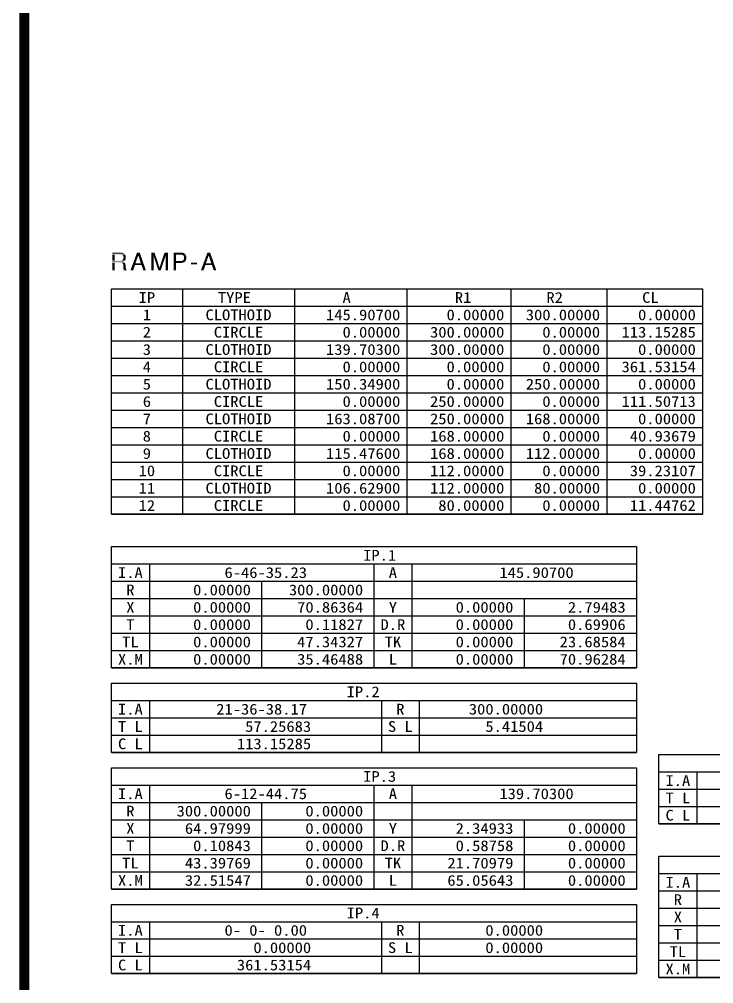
# Model space of a CAD drawing. Header units: feet. Extents: x 229381 to 233586, y 197484 to 200454.
# Drawn here: x 229501 to 230182, y 198561 to 199507 of the extents above; entities that cross this region are included whole.
import ezdxf
from ezdxf.enums import TextEntityAlignment as Align

# ---------------------------------------------------------------- set-up
doc = ezdxf.new("R2010")
doc.units = ezdxf.units.FT
doc.header["$LTSCALE"] = 10
doc.header["$MEASUREMENT"] = 0
for name, color, linetype in [('CA-TABL-LIN1', 4, 'CONTINUOUS'), ('CA-TABL-LIN2', 1, 'CONTINUOUS'), ('CA-TABL-TEX2', 3, 'CONTINUOUS'), ('CX-BORD', 3, 'CONTINUOUS'), ('CX-BORD-LIN1', 4, 'CONTINUOUS'), ('CX-BORD-LIN2', 3, 'CONTINUOUS'), ('CX-BORD-TEX2', 7, 'CONTINUOUS'), ('CX-BORD-TEX3', 6, 'CONTINUOUS'), ('CZ-TEX1', 6, 'CONTINUOUS')]:
    doc.layers.add(name, color=color, linetype=linetype)
doc.styles.add('RP2', font='DotumChe.ttf')
doc.styles.add('TB_TEXT', font='DotumChe.ttf')
doc.styles.add('TB_WBTXT', font='H2GTRE.TTF')
doc.styles.add('TB_WMTXT', font='DotumChe.ttf')

# ---------------------------------------------------------------- blocks, each defined once
blk = doc.blocks.new('CXBLKA1-KHCA')
at = {"layer": 'CX-BORD-LIN1', "const_width": 2}
blk.add_lwpolyline([(796, -2.273736754432321e-12), (0, 0), (0, 553.9999999999997), (795.9999999999998, 553.9999999999997)], close=True, dxfattribs=at)
at = {"layer": 'CX-BORD-LIN1', "style": 'TB_TEXT'}
for tag, height, p in [('TR_RDAT4', 3.5, (317.5, 26.99999999999994)), ('TR_DGN4', 3.5, (459.1184542177598, 26.99999999999993)), ('TR_CHK4', 3.5, (499.1184542177598, 26.99999999999993)), ('TR_APP4', 3.5, (539.1184542177598, 27.00000000000015)), ('TR_RNUM4', 3, (285.1051166181959, 26.63656332936284)), ('TR_RDAT3', 3.5, (317.5, 21.00000000000105)), ('TR_DGN3', 3.5, (459.1184542177598, 21.00000000000103)), ('TR_CHK3', 3.5, (499.1184542177598, 21.00000000000103)), ('TR_APP3', 3.5, (539.1184542177598, 21.00000000000126)), ('TR_RNUM3', 3, (285.1051166181959, 20.63656332936395)), ('TR_RNUM2', 3, (285.1051166181959, 14.63656332936395)), ('TR_RDAT2', 3.5, (317.5, 15.00000000000105)), ('TR_DGN2', 3.5, (459.1184542177598, 15.00000000000103)), ('TR_CHK2', 3.5, (499.1184542177598, 15.00000000000103)), ('TR_APP2', 3.5, (539.1184542177598, 15.00000000000126)), ('TR_RNUM1', 3, (285.1051166181959, 8.636563329362843)), ('TR_RDAT1', 3.5, (317.5, 8.999999999999943)), ('TR_DGN1', 3.5, (459.1184542177598, 8.999999999999929)), ('TR_CHK1', 3.5, (499.1184542177598, 8.999999999999929)), ('TR_APP1', 3.5, (539.1184542177598, 9.000000000000156))]:
    blk.add_attdef(tag, text='', height=height, dxfattribs=at).set_placement(p, align=Align.MIDDLE_CENTER)
for tag, p in [('TR_RCON4', (342.3033138082337, 26.99999999999994)), ('TR_RCON3', (342.3033138082337, 21.00000000000105)), ('TR_RCON2', (342.3033138082337, 15.00000000000105)), ('TR_RCON1', (342.3033138082337, 8.999999999999943))]:
    blk.add_attdef(tag, text='', height=3.5, dxfattribs=at).set_placement(p, align=Align.MIDDLE_LEFT)
at = {"layer": 'CX-BORD-LIN2', "style": 'TB_TEXT'}
blk.add_attdef('TD_VERSION', text='', height=3, rotation=90, dxfattribs=at).set_placement((800.499999405456, 48.01489921212271), align=Align.MIDDLE_CENTER)
at = {"layer": 'CX-BORD-TEX2', "style": 'TB_WMTXT'}
for tag, height, p in [('TB_CNAME', 5, (15.34476638720093, 531.8324131479245)), ('TB_CSCOP', 4, (16.63456755316179, 523.8324131479245))]:
    blk.add_attdef(tag, text='', height=height, dxfattribs=at).set_placement(p, align=Align.BOTTOM_LEFT)
at = {"layer": 'CX-BORD-TEX2', "style": 'TB_WBTXT'}
for tag, height, p in [('TB_MTITIL', 10, (397.9999999999999, 533.3264135606181)), ('TB_STITL', 7, (397.9999999999999, 518.3264135606181))]:
    blk.add_attdef(tag, text='', height=height, dxfattribs=at).set_placement(p, align=Align.MIDDLE_CENTER)
at = {"layer": 'CX-BORD-TEX3', "style": 'TB_TEXT'}
for tag, height, p in [('TD_DCOMP', 4.5, (217.5000000000001, 24.99999999999931)), ('TD_CSECT', 4.5, (611, 24.99999999999896)), ('TD_CDIST', 4.5, (656, 24.99999999999902)), ('TD_DNAME_TOP', 4.5, (755, 24.99999999999912)), ('TD_DNAME_MAIN', 4.5, (755, 19.00715491911868)), ('TD_CCOMP', 4.5, (217.5000000000001, 14.99999999999931)), ('TD_HSCAL', 4.5, (626.6991483434027, 15.23515171695612)), ('TD_VSCAL', 4.5, (655.7793615572629, 15.23515171695612)), ('TD_DNAME_BOT', 3, (755, 13.65422715006187)), ('TD_CNAME', 5, (65, 5.752181573154171)), ('TD_FIELD', 4.5, (182.5, 5.52709622435755)), ('TD_CSTEP', 4.5, (253.2440000000001, 5.527096224357066)), ('TD_DWGCODE', 4.5, (641, 5.385823260720159)), ('TD_DWGNO', 4.5, (755, 5.385823260720144))]:
    blk.add_attdef(tag, text='', height=height, dxfattribs=at).set_placement(p, align=Align.MIDDLE_CENTER)

msp = doc.modelspace()

# ---------------------------------------------------------------- linework, layer by layer
at = {"layer": 'CA-TABL-LIN1', "linetype": 'Continuous'}
for p, q in [((229591.3850885149, 199242.8393992884), (230171.345088515, 199242.839399289)), ((229591.3850885153, 199021.7093992883), (229591.3850885149, 199242.8393992884)), ((230171.345088515, 199242.839399289), (230171.3450885153, 199021.709399289)), ((230171.3450885153, 199021.709399289), (229591.3850885153, 199021.7093992883)), ((229591.3850885153, 199021.7093992883), (230171.3450885153, 199021.709399289)), ((229591.3850885152, 198989.8632152651), (230106.5450885151, 198989.8632152656)), ((229591.3850885152, 198870.7932152651), (229591.3850885152, 198989.8632152651)), ((230106.5450885151, 198989.8632152656), (230106.5450885153, 198870.7932152656)), ((230106.5450885153, 198870.7932152656), (229591.3850885152, 198870.7932152651)), ((229591.3850885152, 198870.7932152651), (230106.5450885153, 198870.7932152656)), ((229591.3850885154, 198855.8109935429), (230106.5450885153, 198855.8109935435)), ((229591.3850885154, 198787.7709935429), (229591.3850885154, 198855.8109935429)), ((230106.5450885153, 198855.8109935435), (230106.5450885154, 198787.7709935434)), ((230106.5450885154, 198787.7709935434), (229591.3850885154, 198787.7709935429)), ((229591.3850885154, 198787.7709935429), (230106.5450885154, 198787.7709935434)), ((230128.6151509679, 198785.7432152656), (230643.7751509679, 198785.7432152661)), ((230128.6151509681, 198717.7032152656), (230128.6151509679, 198785.7432152656)), ((229591.3850885155, 198772.7887718207), (230106.5450885155, 198772.7887718212)), ((229591.3850885157, 198653.7187718207), (229591.3850885155, 198772.7887718207)), ((230106.5450885155, 198772.7887718212), (230106.5450885156, 198653.7187718212)), ((230643.775150968, 198717.7032152662), (230128.6151509681, 198717.7032152656)), ((230128.6151509681, 198717.7032152656), (230643.775150968, 198717.7032152662)), ((230128.615150968, 198685.8570312423), (230643.7751509681, 198685.8570312429)), ((230128.6151509682, 198566.7870312423), (230128.615150968, 198685.8570312423)), ((230106.5450885156, 198653.7187718212), (229591.3850885157, 198653.7187718207)), ((229591.3850885157, 198653.7187718207), (230106.5450885156, 198653.7187718212)), ((229591.3850885158, 198638.7365500985), (230106.5450885158, 198638.736550099)), ((229591.3850885159, 198570.6965500985), (229591.3850885158, 198638.7365500985)), ((230106.5450885158, 198638.736550099), (230106.5450885158, 198570.696550099)), ((230106.5450885158, 198570.696550099), (229591.3850885159, 198570.6965500985)), ((229591.3850885159, 198570.6965500985), (230106.5450885158, 198570.696550099)), ((230643.7751509682, 198566.7870312429), (230128.6151509682, 198566.7870312423)), ((230128.6151509682, 198566.7870312423), (230643.7751509682, 198566.7870312429))]:
    msp.add_line(p, q, dxfattribs=at)
at = {"layer": 'CA-TABL-LIN2', "linetype": 'Continuous'}
for p, q in [((229661.045088515, 199242.8393992884), (229661.0450885152, 199021.7093992885)), ((229771.205088515, 199242.8393992886), (229771.2050885152, 199021.7093992886)), ((229881.365088515, 199242.8393992887), (229881.3650885153, 199021.7093992887)), ((229983.425088515, 199242.8393992888), (229983.4250885152, 199021.7093992888)), ((230077.385088515, 199242.8393992889), (230077.3850885152, 199021.7093992889)), ((229591.385088515, 199225.8293992884), (230171.345088515, 199225.829399289)), ((229591.3850885151, 199208.8193992883), (230171.345088515, 199208.819399289)), ((229591.3850885151, 199191.8093992884), (230171.345088515, 199191.809399289)), ((229591.3850885152, 199174.7993992884), (230171.3450885151, 199174.799399289)), ((229591.3850885151, 199157.7893992884), (230171.3450885151, 199157.789399289)), ((229591.3850885152, 199140.7793992884), (230171.3450885151, 199140.779399289)), ((229591.3850885151, 199123.7693992884), (230171.3450885151, 199123.769399289)), ((229591.3850885151, 199106.7593992884), (230171.3450885151, 199106.759399289)), ((229591.3850885152, 199089.7493992884), (230171.3450885151, 199089.749399289)), ((229591.3850885152, 199072.7393992884), (230171.3450885152, 199072.739399289)), ((229591.3850885152, 199055.7293992884), (230171.3450885153, 199055.729399289)), ((229591.3850885153, 199038.7193992884), (230171.3450885153, 199038.719399289)), ((229591.3850885151, 198972.8532152651), (230106.5450885151, 198972.8532152656)), ((229628.6450885151, 198972.8532152651), (229628.6450885152, 198870.7932152651)), ((229848.9650885151, 198972.8532152654), (229848.9650885153, 198870.7932152653)), ((229886.2250885151, 198972.8532152654), (229886.2250885153, 198870.7932152654)), ((229591.3850885152, 198955.8432152651), (230106.5450885152, 198955.8432152656)), ((229738.8050885152, 198955.8432152653), (229738.8050885153, 198870.7932152652)), ((229591.3850885152, 198938.8332152651), (230106.5450885152, 198938.8332152656)), ((229996.3850885152, 198938.8332152655), (229996.3850885152, 198870.7932152655)), ((229591.3850885152, 198921.8232152651), (230106.5450885152, 198921.8232152656)), ((229591.3850885152, 198904.8132152651), (230106.5450885152, 198904.8132152656)), ((229591.3850885152, 198887.8032152651), (230106.5450885152, 198887.8032152656)), ((229591.3850885154, 198838.8009935429), (230106.5450885153, 198838.8009935434)), ((229628.6450885154, 198838.8009935429), (229628.6450885154, 198787.770993543)), ((229856.2550885153, 198838.8009935432), (229856.2550885154, 198787.7709935432)), ((229893.5150885154, 198838.8009935432), (229893.5150885154, 198787.7709935432)), ((229591.3850885154, 198821.7909935429), (230106.5450885153, 198821.7909935434)), ((229591.3850885154, 198804.7809935429), (230106.5450885153, 198804.7809935434)), ((230128.6151509679, 198768.7332152656), (230643.7751509679, 198768.7332152662)), ((230165.8751509679, 198768.7332152657), (230165.875150968, 198717.7032152656)), ((229591.3850885155, 198755.7787718207), (230106.5450885156, 198755.7787718212)), ((229628.6450885155, 198755.7787718207), (229628.6450885157, 198653.7187718207)), ((229848.9650885155, 198755.7787718209), (229848.9650885156, 198653.7187718209)), ((229886.2250885155, 198755.778771821), (229886.2250885156, 198653.718771821)), ((230128.615150968, 198751.7232152656), (230643.775150968, 198751.7232152662)), ((229591.3850885156, 198738.7687718207), (230106.5450885156, 198738.7687718212)), ((229738.8050885156, 198738.7687718208), (229738.8050885156, 198653.7187718208)), ((230128.615150968, 198734.7132152657), (230643.775150968, 198734.7132152661)), ((229591.3850885156, 198721.7587718206), (230106.5450885155, 198721.7587718213)), ((229996.3850885156, 198721.7587718211), (229996.3850885156, 198653.7187718211)), ((229591.3850885156, 198704.7487718207), (230106.5450885156, 198704.7487718212)), ((229591.3850885156, 198687.7387718206), (230106.5450885157, 198687.7387718212)), ((229591.3850885156, 198670.7287718207), (230106.5450885156, 198670.7287718212)), ((230128.615150968, 198668.8470312423), (230643.7751509681, 198668.8470312429)), ((230165.875150968, 198668.8470312424), (230165.8751509681, 198566.7870312423)), ((230128.615150968, 198651.8370312423), (230643.7751509681, 198651.8370312428)), ((230128.6151509681, 198634.8270312423), (230643.7751509681, 198634.8270312429)), ((229591.3850885158, 198621.7265500985), (230106.5450885158, 198621.726550099)), ((229628.6450885158, 198621.7265500986), (229628.6450885159, 198570.6965500985)), ((229856.2550885158, 198621.7265500988), (229856.2550885159, 198570.6965500988)), ((229893.5150885158, 198621.7265500988), (229893.5150885159, 198570.6965500988)), ((230128.6151509681, 198617.8170312423), (230643.7751509681, 198617.8170312429)), ((229591.3850885158, 198604.7165500985), (230106.5450885159, 198604.7165500991)), ((230128.6151509681, 198600.8070312423), (230643.7751509681, 198600.8070312428)), ((229591.3850885159, 198587.7065500985), (230106.5450885158, 198587.7065500991)), ((230128.6151509681, 198583.7970312423), (230643.7751509682, 198583.7970312429))]:
    msp.add_line(p, q, dxfattribs=at)
at = {"layer": 'CZ-TEX1'}
for points in [[(229592.4262522054, 199278.3190233894), (229592.4262522055, 199278.2405920168), (229592.4262522054, 199278.3190233894), (229601.9164482839, 199278.2405920169)], [(229592.4262522055, 199278.2405920168), (229592.4262522055, 199277.5347096639), (229601.9164482839, 199278.2405920169), (229603.9556639703, 199277.5347096639)], [(229592.4262522055, 199277.5347096639), (229592.4262522054, 199276.7503959384), (229603.9556639703, 199277.5347096639), (229604.7399776957, 199276.7503959385)], [(229616.4760791951, 199278.2405920169), (229615.4177170267, 199275.3386312326), (229619.2497816173, 199278.2405920169), (229620.2522771609, 199275.3386312326)], [(229616.504683578, 199278.3190233894), (229619.2497816173, 199278.2405920169), (229616.504683578, 199278.3190233894), (229616.4760791951, 199278.2405920169)], [(229630.5438992643, 199278.3190233894), (229630.5438992643, 199278.2405920169), (229630.5438992643, 199278.3190233894), (229633.7595855388, 199278.2405920169)], [(229630.5438992643, 199278.2405920169), (229630.5438992643, 199277.2994155463), (229633.7595855388, 199278.2405920169), (229634.0767210888, 199277.2994155464)], [(229630.5438992643, 199277.2994155463), (229630.5438992643, 199274.7111802522), (229634.0767210888, 199277.2994155464), (229634.9488438509, 199274.7111802522)], [(229643.1713502447, 199277.2994155464), (229642.3086051467, 199274.7111802522), (229646.779193382, 199277.2994155463), (229646.779193382, 199274.7111802522)], [(229643.5333411949, 199278.2405920169), (229643.1713502447, 199277.2994155464), (229646.779193382, 199278.2405920169), (229646.779193382, 199277.2994155463)], [(229643.5635071074, 199278.3190233895), (229643.5333411949, 199278.2405920169), (229646.779193382, 199278.3190233895), (229646.779193382, 199278.2405920169)], [(229652.504683578, 199278.3190233894), (229652.504683578, 199277.9268665267), (229660.7399776957, 199278.3190233895), (229662.3870365192, 199277.9268665268)], [(229652.504683578, 199277.9268665267), (229652.504683578, 199277.534709664), (229662.3870365192, 199277.9268665268), (229663.0929188721, 199277.534709664)], [(229652.504683578, 199277.534709664), (229652.504683578, 199276.6719645659), (229663.0929188721, 199277.534709664), (229663.9556639702, 199276.671964566)], [(229685.5741184108, 199278.240592017), (229684.5157562424, 199275.3386312327), (229688.347820833, 199278.240592017), (229689.3503163766, 199275.3386312326)], [(229685.6027227937, 199278.3190233895), (229688.347820833, 199278.240592017), (229685.6027227937, 199278.3190233895), (229685.5741184108, 199278.240592017)], [(229592.4262522054, 199276.7503959384), (229592.4262522055, 199276.3582390757), (229604.7399776957, 199276.7503959385), (229604.9004055032, 199276.3582390757)], [(229592.4262522055, 199276.3582390757), (229592.4262522054, 199275.9660822129), (229594.7007620094, 199276.3582390757), (229594.7007620094, 199275.9660822129)], [(229592.4262522054, 199275.9660822129), (229592.4262522054, 199275.26019986), (229594.7007620094, 199275.9660822129), (229594.7007620094, 199275.26019986)], [(229592.4262522054, 199275.26019986), (229592.4262522055, 199275.0249057424), (229594.7007620094, 199275.26019986), (229594.7007620094, 199275.0249057423)], [(229592.4262522055, 199275.0249057424), (229592.4262522054, 199274.0052978992), (229594.7007620094, 199275.0249057423), (229594.7007620094, 199274.0052978992)], [(229592.4262522054, 199274.0052978992), (229592.4262522055, 199272.5151018208), (229594.7007620094, 199274.0052978992), (229594.7007620094, 199272.5151018208)], [(229592.4262522055, 199272.5151018208), (229592.4262522055, 199272.2013763306), (229594.7007620094, 199272.5151018208), (229594.7007620094, 199272.2013763306)], [(229592.4262522055, 199272.2013763306), (229592.4262522055, 199271.6523567228), (229594.7007620094, 199272.2013763306), (229594.7007620094, 199271.6523567227)], [(229592.4262522055, 199271.6523567228), (229592.4262522054, 199271.3386312326), (229594.7007620094, 199271.6523567227), (229594.7007620094, 199271.3386312325)], [(229592.4262522054, 199271.3386312326), (229592.4262522054, 199270.6327488796), (229594.7007620094, 199271.3386312325), (229594.7007620094, 199270.6327488796)], [(229592.4262522054, 199270.6327488796), (229592.4262522054, 199270.4758861345), (229594.7007620094, 199270.6327488796), (229594.7007620094, 199270.4758861345)], [(229592.4262522054, 199270.4758861345), (229592.4262522056, 199270.397454762), (229594.7007620094, 199270.4758861345), (229594.7007620094, 199270.397454762)], [(229592.4262522056, 199270.397454762), (229592.4262522055, 199269.691572409), (229604.2537031859, 199270.397454762), (229603.4066443624, 199269.691572409)], [(229592.4262522055, 199269.691572409), (229592.4262522055, 199269.4562782914), (229603.4066443624, 199269.691572409), (229603.4066443624, 199269.4562782914)], [(229592.4262522055, 199269.4562782914), (229592.4262522055, 199268.7503959384), (229603.4066443624, 199269.4562782914), (229604.2693894604, 199268.7503959385)], [(229592.4262522055, 199268.7503959384), (229592.4262522054, 199268.4366704482), (229604.2693894604, 199268.7503959385), (229604.4354794259, 199268.4366704483)], [(229592.4262522054, 199268.4366704482), (229592.4262522055, 199268.2013763306), (229594.7007620094, 199268.4366704482), (229594.7007620094, 199268.2013763306)], [(229592.4262522055, 199268.2013763306), (229592.4262522056, 199267.4954939777), (229594.7007620094, 199268.2013763306), (229594.7007620094, 199267.4954939776)], [(229601.2628535127, 199270.4758861345), (229600.9752718133, 199270.397454762), (229604.347820833, 199270.4758861345), (229604.2537031859, 199270.397454762)], [(229601.1321345585, 199276.3582390757), (229602.2301737741, 199275.966082213), (229604.9004055032, 199276.3582390757), (229605.0608333107, 199275.966082213)], [(229601.8380169114, 199270.6327488796), (229601.2628535127, 199270.4758861345), (229604.4619028294, 199270.6327488796), (229604.347820833, 199270.4758861345)], [(229601.2889973035, 199268.4366704482), (229601.9948796565, 199268.2013763306), (229604.4354794259, 199268.4366704483), (229604.5600468998, 199268.2013763306)], [(229602.5981979069, 199271.3386312326), (229601.8380169114, 199270.6327488796), (229604.9752718133, 199271.3386312326), (229604.4619028294, 199270.6327488796)], [(229601.9948796565, 199268.2013763306), (229602.7007620094, 199267.4954939777), (229604.5600468998, 199268.2013763306), (229604.933749322, 199267.4954939777)], [(229602.2301737741, 199275.966082213), (229602.936056127, 199275.26019986), (229605.0608333107, 199275.966082213), (229605.3496033641, 199275.26019986)], [(229602.9360561271, 199271.6523567227), (229602.5981979069, 199271.3386312326), (229605.1007620094, 199271.6523567228), (229604.9752718133, 199271.3386312326)], [(229602.936056127, 199275.26019986), (229603.0095855388, 199275.0249057424), (229605.3496033641, 199275.26019986), (229605.4458600487, 199275.0249057424)], [(229603.1713502447, 199272.2013763306), (229602.9360561271, 199271.6523567227), (229605.3203698525, 199272.2013763306), (229605.1007620094, 199271.6523567228)], [(229603.0095855388, 199275.0249057424), (229603.3282129898, 199274.0052978992), (229605.4458600487, 199275.0249057424), (229605.4458600486, 199274.0052978992)], [(229603.1986307221, 199272.5151018208), (229603.1713502447, 199272.2013763306), (229605.4458600486, 199272.5151018209), (229605.3203698525, 199272.2013763306)], [(229603.3282129898, 199274.0052978992), (229603.1986307221, 199272.5151018208), (229605.4458600486, 199274.0052978992), (229605.4458600486, 199272.5151018209)], [(229612.7150642009, 199268.0445135855), (229612.0359407868, 199266.2405920169), (229622.7770347203, 199268.0445135855), (229623.4059248085, 199266.2405920169)], [(229613.3056063, 199269.6131410365), (229612.7150642009, 199268.0445135855), (229615.5879642021, 199269.6131410365), (229615.0144874996, 199268.0445135855)], [(229614.073311029, 199271.6523567228), (229613.3056063, 199269.6131410365), (229616.3334839154, 199271.6523567228), (229615.5879642021, 199269.6131410365)], [(229615.3319038779, 199275.1033371149), (229614.073311029, 199271.6523567228), (229617.5951326609, 199275.1033371149), (229616.3334839154, 199271.6523567228)], [(229615.4177170267, 199275.3386312326), (229615.3319038779, 199275.1033371149), (229617.6811541662, 199275.3386312326), (229617.9948796565, 199275.1033371149)], [(229617.6811541662, 199275.3386312326), (229617.5951326609, 199275.1033371149), (229620.2522771609, 199275.3386312326), (229620.3335605834, 199275.1033371149)], [(229617.9948796565, 199275.1033371149), (229619.0685180007, 199271.6523567227), (229620.3335605834, 199275.1033371149), (229621.5257174461, 199271.6523567228)], [(229619.0685180007, 199271.6523567227), (229619.7029406587, 199269.6131410365), (229621.5257174461, 199271.6523567228), (229622.2301737741, 199269.6131410365)], [(229619.7029406587, 199269.6131410365), (229620.1909580879, 199268.0445135855), (229622.2301737741, 199269.6131410365), (229622.7770347203, 199268.0445135855)], [(229630.5438992643, 199274.7111802522), (229630.5438992643, 199274.6327488796), (229634.9488438509, 199274.7111802522), (229634.9752718133, 199274.6327488796)], [(229630.5438992643, 199274.6327488796), (229630.5438992643, 199274.5543175071), (229632.8184090682, 199274.6327488796), (229632.8184090682, 199274.5543175071)], [(229630.5438992643, 199274.5543175071), (229630.5438992643, 199271.0249057424), (229632.8184090682, 199274.5543175071), (229632.8184090682, 199271.0249057424)], [(229630.5438992643, 199271.0249057424), (229630.5438992643, 199270.7111802522), (229632.8184090682, 199271.0249057424), (229632.8184090682, 199270.7111802522)], [(229630.5438992643, 199270.7111802522), (229630.5438992643, 199269.6915724091), (229632.8184090682, 199270.7111802522), (229632.8184090682, 199269.6915724091)], [(229630.5438992643, 199269.6915724091), (229630.5438992643, 199269.0641214286), (229632.8184090682, 199269.6915724091), (229632.8184090682, 199269.0641214287)], [(229630.5438992643, 199269.0641214286), (229630.5438992644, 199267.8876508405), (229632.8184090682, 199269.0641214287), (229632.8184090682, 199267.8876508405)], [(229630.5438992644, 199267.8876508405), (229630.5438992644, 199267.8092194679), (229632.8184090682, 199267.8876508405), (229632.8184090682, 199267.8092194679)], [(229630.5438992644, 199267.8092194679), (229630.5438992643, 199264.0445135855), (229632.8184090682, 199267.8092194679), (229632.8184090682, 199264.0445135856)], [(229632.9752718133, 199274.6327488796), (229633.0017196017, 199274.5543175071), (229634.9752718133, 199274.6327488796), (229635.0016997759, 199274.5543175071)], [(229633.0017196017, 199274.5543175071), (229634.1918700805, 199271.0249057424), (229635.0016997759, 199274.5543175071), (229636.1909580879, 199271.0249057424)], [(229634.1918700805, 199271.0249057424), (229634.2976612342, 199270.7111802522), (229636.1909580879, 199271.0249057424), (229636.2943840736, 199270.7111802522)], [(229634.2976612342, 199270.7111802522), (229634.6414824837, 199269.6915724091), (229636.2943840736, 199270.7111802522), (229636.6305185274, 199269.6915724091)], [(229634.6414824837, 199269.6915724091), (229634.853064791, 199269.0641214287), (229636.6305185274, 199269.6915724091), (229636.837370499, 199269.0641214287)], [(229634.853064791, 199269.0641214287), (229635.2497816173, 199267.8876508405), (229636.837370499, 199269.0641214287), (229637.2252179456, 199267.8876508405)], [(229635.2497816173, 199267.8876508405), (229635.2759254081, 199267.8092194679), (229637.2252179456, 199267.8876508405), (229637.2510744421, 199267.8092194679)], [(229635.2759254081, 199267.8092194679), (229636.5308273688, 199264.0445135855), (229637.2510744421, 199267.8092194679), (229638.4921862714, 199264.0445135856)], [(229640.0193317903, 199267.8092194679), (229638.779193382, 199264.0445135856), (229641.9948796565, 199267.8092194679), (229640.7691614622, 199264.0445135855)], [(229640.0451680071, 199267.8876508405), (229640.0193317903, 199267.8092194679), (229642.0213274449, 199267.8876508405), (229641.9948796565, 199267.8092194679)], [(229640.4327112597, 199269.0641214287), (229640.0451680071, 199267.8876508405), (229642.4180442712, 199269.0641214287), (229642.0213274449, 199267.8876508405)], [(229640.6394009944, 199269.6915724091), (229640.4327112597, 199269.0641214287), (229642.6296265785, 199269.6915724091), (229642.4180442712, 199269.0641214287)], [(229640.9752718133, 199270.7111802522), (229640.6394009944, 199269.6915724091), (229642.9734478279, 199270.7111802522), (229642.6296265785, 199269.6915724091)], [(229641.0798469767, 199271.0249057424), (229640.9752718133, 199270.7111802522), (229643.0792389816, 199271.0249057424), (229642.9734478279, 199270.7111802522)], [(229642.256317565, 199274.5543175071), (229641.0798469767, 199271.0249057424), (229644.2693894604, 199274.5543175071), (229643.0792389816, 199271.0249057424)], [(229642.2824613558, 199274.6327488797), (229642.256317565, 199274.5543175071), (229644.3870365192, 199274.6327488797), (229644.2693894604, 199274.5543175071)], [(229642.3086051467, 199274.7111802522), (229642.2824613558, 199274.6327488797), (229644.504683578, 199274.7111802522), (229644.504683578, 199274.6327488796)], [(229644.504683578, 199274.7111802522), (229644.3870365192, 199274.6327488797), (229646.779193382, 199274.7111802522), (229646.779193382, 199274.6327488797)], [(229644.504683578, 199274.6327488796), (229644.504683578, 199274.5543175071), (229646.779193382, 199274.6327488797), (229646.779193382, 199274.5543175071)], [(229644.504683578, 199274.5543175071), (229644.504683578, 199271.0249057424), (229646.779193382, 199274.5543175071), (229646.779193382, 199271.0249057424)], [(229644.504683578, 199271.0249057424), (229644.504683578, 199270.7111802522), (229646.779193382, 199271.0249057424), (229646.779193382, 199270.7111802522)], [(229644.504683578, 199270.7111802522), (229644.504683578, 199269.6915724091), (229646.779193382, 199270.7111802522), (229646.779193382, 199269.6915724091)], [(229644.504683578, 199269.6915724091), (229644.504683578, 199269.0641214287), (229646.779193382, 199269.6915724091), (229646.779193382, 199269.0641214287)], [(229644.504683578, 199269.0641214287), (229644.5046835781, 199267.8876508405), (229646.779193382, 199269.0641214287), (229646.7791933819, 199267.8876508405)], [(229644.5046835781, 199267.8876508405), (229644.504683578, 199267.8092194679), (229646.7791933819, 199267.8876508405), (229646.779193382, 199267.8092194679)], [(229644.504683578, 199267.8092194679), (229644.5046835781, 199264.0445135856), (229646.779193382, 199267.8092194679), (229646.779193382, 199264.0445135856)], [(229652.504683578, 199276.6719645659), (229652.504683578, 199276.3582390757), (229663.9556639702, 199276.671964566), (229664.1386705061, 199276.3582390758)], [(229652.504683578, 199276.3582390757), (229652.504683578, 199276.1229449581), (229654.7007620094, 199276.3582390757), (229654.7007620094, 199276.1229449581)], [(229652.504683578, 199276.1229449581), (229652.504683578, 199275.7307880953), (229654.7007620094, 199276.1229449581), (229654.7007620094, 199275.7307880953)], [(229652.504683578, 199275.7307880953), (229652.504683578, 199275.3386312326), (229654.7007620094, 199275.7307880953), (229654.7007620094, 199275.3386312326)], [(229652.504683578, 199275.3386312326), (229652.504683578, 199274.397454762), (229654.7007620094, 199275.3386312326), (229654.7007620094, 199274.397454762)], [(229652.504683578, 199274.397454762), (229652.5046835781, 199273.8484351542), (229654.7007620094, 199274.397454762), (229654.7007620094, 199273.8484351542)], [(229652.5046835781, 199273.8484351542), (229652.504683578, 199272.7503959385), (229654.7007620094, 199273.8484351542), (229654.7007620094, 199272.7503959385)], [(229652.504683578, 199272.7503959385), (229652.504683578, 199272.5935331934), (229654.7007620094, 199272.7503959385), (229654.7007620094, 199272.5935331934)], [(229652.504683578, 199272.5935331934), (229652.504683578, 199271.5739253503), (229654.7007620094, 199272.5935331934), (229654.7007620094, 199271.5739253502)], [(229652.504683578, 199271.5739253503), (229652.504683578, 199271.4954939777), (229654.7007620094, 199271.5739253502), (229654.7007620094, 199271.4954939777)], [(229652.504683578, 199271.4954939777), (229652.504683578, 199270.6327488797), (229654.7007620094, 199271.4954939777), (229654.7007620094, 199270.6327488797)], [(229652.504683578, 199270.6327488797), (229652.504683578, 199270.4758861346), (229654.7007620094, 199270.6327488797), (229654.7007620094, 199270.4758861345)], [(229652.504683578, 199270.4758861346), (229652.504683578, 199270.3190233895), (229654.7007620094, 199270.4758861345), (229654.7007620094, 199270.3190233895)], [(229652.504683578, 199270.3190233895), (229652.504683578, 199269.6915724091), (229664.133441748, 199270.3190233895), (229663.5896508983, 199269.6915724091)], [(229652.504683578, 199269.6915724091), (229652.504683578, 199269.2994155464), (229663.5896508983, 199269.6915724091), (229663.2497816173, 199269.2994155464)], [(229652.504683578, 199269.2994155464), (229652.5046835781, 199268.8288273111), (229663.2497816173, 199269.2994155464), (229662.4654678918, 199268.8288273111)], [(229652.5046835781, 199268.8288273111), (229652.5046835781, 199268.3582390758), (229662.4654678918, 199268.8288273111), (229660.6615463232, 199268.3582390758)], [(229652.5046835781, 199268.3582390758), (229652.5046835781, 199261.0641214287), (229654.7007620094, 199268.3582390758), (229654.7007620094, 199261.0641214287)], [(229660.9752718133, 199270.4758861346), (229660.504683578, 199270.3190233895), (229664.2693894603, 199270.4758861346), (229664.133441748, 199270.3190233895)], [(229660.6615463231, 199276.3582390758), (229661.3674286761, 199276.1229449581), (229664.1386705061, 199276.3582390758), (229664.2759254081, 199276.1229449581)], [(229661.4458600486, 199270.6327488797), (229660.9752718133, 199270.4758861346), (229664.3366163512, 199270.6327488796), (229664.2693894603, 199270.4758861346)], [(229661.3674286761, 199276.1229449581), (229661.7988012251, 199275.7307880954), (229664.2759254081, 199276.1229449581), (229664.504683578, 199275.7307880954)], [(229662.3086051467, 199271.4954939777), (229661.4458600486, 199270.6327488797), (229664.7063642503, 199271.4954939777), (229664.3366163512, 199270.6327488796)], [(229661.7988012251, 199275.7307880954), (229662.2301737741, 199275.3386312326), (229664.504683578, 199275.7307880954), (229664.6027227937, 199275.3386312326)], [(229662.2301737741, 199275.3386312326), (229662.6223306369, 199274.3974547621), (229664.6027227937, 199275.3386312326), (229664.8380169114, 199274.397454762)], [(229662.3366163512, 199271.5739253503), (229662.3086051467, 199271.4954939777), (229664.7399776957, 199271.5739253503), (229664.7063642503, 199271.4954939777)], [(229662.7007620094, 199272.5935331934), (229662.3366163512, 199271.5739253503), (229664.8759254081, 199272.5935331934), (229664.7399776957, 199271.5739253503)], [(229662.6223306369, 199274.3974547621), (229662.6462010546, 199273.8484351542), (229664.8380169114, 199274.397454762), (229664.9752718134, 199273.8484351542)], [(229662.6462010546, 199273.8484351542), (229662.6939418901, 199272.7503959385), (229664.9752718134, 199273.8484351542), (229664.8968404409, 199272.7503959385)], [(229662.6939418901, 199272.7503959385), (229662.7007620094, 199272.5935331934), (229664.8968404409, 199272.7503959385), (229664.8759254081, 199272.5935331934)], [(229669.6027227938, 199268.5151018209), (229669.6027227938, 199266.8680429973), (229675.3282129898, 199268.5151018209), (229675.3282129898, 199266.8680429973)], [(229681.8131034166, 199268.0445135856), (229681.1339800025, 199266.240592017), (229691.875073936, 199268.0445135856), (229692.5039640242, 199266.240592017)], [(229682.4036455157, 199269.6131410366), (229681.8131034166, 199268.0445135856), (229684.6860034178, 199269.6131410366), (229684.1125267153, 199268.0445135856)], [(229683.1713502447, 199271.6523567228), (229682.4036455157, 199269.6131410366), (229685.4315231311, 199271.6523567229), (229684.6860034178, 199269.6131410366)], [(229684.4299430936, 199275.103337115), (229683.1713502447, 199271.6523567228), (229686.6931718766, 199275.103337115), (229685.4315231311, 199271.6523567229)], [(229684.5157562424, 199275.3386312327), (229684.4299430936, 199275.103337115), (229686.779193382, 199275.3386312327), (229687.0929188721, 199275.103337115)], [(229686.779193382, 199275.3386312327), (229686.6931718766, 199275.103337115), (229689.3503163766, 199275.3386312326), (229689.4315997991, 199275.103337115)], [(229687.0929188721, 199275.103337115), (229688.1665572164, 199271.6523567229), (229689.4315997991, 199275.103337115), (229690.6237566618, 199271.6523567228)], [(229688.1665572164, 199271.6523567229), (229688.8009798744, 199269.6131410365), (229690.6237566618, 199271.6523567228), (229691.3282129898, 199269.6131410366)], [(229688.8009798744, 199269.6131410365), (229689.2889973035, 199268.0445135856), (229691.3282129898, 199269.6131410366), (229691.875073936, 199268.0445135856)], [(229592.4262522056, 199267.4954939777), (229592.4262522055, 199267.4170626051), (229594.7007620094, 199267.4954939776), (229594.7007620094, 199267.4170626051)], [(229592.4262522055, 199267.4170626051), (229592.4262522055, 199266.7111802522), (229594.7007620094, 199267.4170626051), (229594.7007620094, 199266.7111802521)], [(229592.4262522055, 199266.7111802522), (229592.4262522055, 199265.4562782914), (229594.7007620094, 199266.7111802521), (229594.7007620094, 199265.4562782914)], [(229592.4262522055, 199265.4562782914), (229592.4262522055, 199263.1817684874), (229594.7007620094, 199265.4562782914), (229594.7007620094, 199263.1817684875)], [(229592.4262522055, 199263.1817684874), (229592.4262522055, 199263.0249057424), (229594.7007620094, 199263.1817684875), (229594.7007620094, 199263.0249057424)], [(229592.4262522055, 199263.0249057424), (229592.4262522054, 199261.8484351541), (229594.7007620094, 199263.0249057424), (229594.7007620094, 199261.8484351542)], [(229592.4262522054, 199261.8484351541), (229592.4262522055, 199261.691572409), (229594.7007620094, 199261.8484351542), (229594.7007620094, 199261.691572409)], [(229592.4262522055, 199261.691572409), (229592.4262522055, 199261.1425528012), (229594.7007620094, 199261.691572409), (229594.7007620094, 199261.1425528012)], [(229592.4262522055, 199261.1425528012), (229592.4262522056, 199261.0641214286), (229594.7007620094, 199261.1425528012), (229594.7007620094, 199261.0641214286)], [(229602.7007620094, 199267.4954939777), (229602.7321345584, 199267.4170626051), (229604.933749322, 199267.4954939777), (229604.9752718134, 199267.4170626051)], [(229602.7321345584, 199267.4170626051), (229603.0144874996, 199266.7111802522), (229604.9752718134, 199267.4170626051), (229605.116448284, 199266.7111802522)], [(229603.0144874996, 199266.7111802522), (229603.0702609201, 199265.4562782914), (229605.116448284, 199266.7111802522), (229605.3674286761, 199265.4562782914)], [(229603.0702609201, 199265.4562782914), (229603.1713502447, 199263.1817684875), (229605.3674286761, 199265.4562782914), (229605.5141712441, 199263.1817684875)], [(229603.1713502447, 199263.1817684875), (229603.2015161572, 199263.0249057424), (229605.5141712441, 199263.1817684875), (229605.5242914212, 199263.0249057424)], [(229603.2015161572, 199263.0249057424), (229603.4277605011, 199261.8484351541), (229605.5242914212, 199263.0249057424), (229605.9948796565, 199261.8484351541)], [(229603.4277605011, 199261.8484351541), (229603.4579264136, 199261.6915724091), (229605.9948796565, 199261.8484351541), (229606.2301737741, 199261.691572409)], [(229603.4579264136, 199261.6915724091), (229603.5635071074, 199261.1425528012), (229606.2301737741, 199261.691572409), (229606.2301737741, 199261.1425528012)], [(229603.5635071074, 199261.1425528012), (229606.2301737742, 199261.0641214287), (229606.2301737741, 199261.1425528012), (229606.2301737742, 199261.0641214287)], [(229611.5635071074, 199264.9856900561), (229610.2301737742, 199261.4562782914), (229614.0998570321, 199264.9856900561), (229612.8509882538, 199261.4562782914)], [(229610.2301737742, 199261.4562782914), (229610.2301737741, 199261.1425528012), (229612.8509882538, 199261.4562782914), (229612.7399776957, 199261.1425528012)], [(229610.2301737741, 199261.1425528012), (229610.2301737741, 199261.0641214286), (229612.7399776957, 199261.1425528012), (229610.2301737741, 199261.0641214286)], [(229612.0359407868, 199266.2405920169), (229611.5635071074, 199264.9856900561), (229614.5438992643, 199266.2405920169), (229614.0998570321, 199264.9856900561)], [(229620.9752718134, 199266.2405920169), (229621.4000078616, 199264.9856900561), (229623.4059248085, 199266.2405920169), (229623.8434135654, 199264.9856900561)], [(229621.4000078616, 199264.9856900561), (229622.5945779974, 199261.4562782914), (229623.8434135654, 199264.9856900561), (229625.0738506945, 199261.4562782914)], [(229622.5945779974, 199261.4562782914), (229622.7007620094, 199261.1425528012), (229625.0738506945, 199261.4562782914), (229625.1832228836, 199261.1425528012)], [(229622.7007620094, 199261.1425528012), (229625.210565931, 199261.0641214286), (229625.1832228836, 199261.1425528012), (229625.210565931, 199261.0641214286)], [(229630.5438992643, 199264.0445135855), (229630.5438992643, 199263.8876508405), (229632.8184090682, 199264.0445135856), (229632.8184090682, 199263.8876508405)], [(229630.5438992643, 199263.8876508405), (229630.5438992644, 199263.4954939777), (229632.8184090682, 199263.8876508405), (229632.8184090682, 199263.4954939777)], [(229630.5438992644, 199263.4954939777), (229630.5438992643, 199261.0641214286), (229632.8184090682, 199263.4954939777), (229632.8184090682, 199261.0641214287)], [(229636.5308273688, 199264.0445135855), (229636.5831149506, 199263.8876508405), (229638.4921862714, 199264.0445135856), (229638.5438992644, 199263.8876508405)], [(229636.5831149506, 199263.8876508405), (229636.7138339049, 199263.4954939777), (229640.7180898708, 199263.8876508405), (229640.5904108922, 199263.4954939777)], [(229636.7138339049, 199263.4954939777), (229637.5242914212, 199261.0641214287), (229640.5904108922, 199263.4954939777), (229639.7988012251, 199261.0641214287)], [(229638.779193382, 199264.0445135856), (229638.5438992644, 199263.8876508405), (229640.7691614622, 199264.0445135855), (229640.7180898708, 199263.8876508405)], [(229644.5046835781, 199264.0445135856), (229644.5046835781, 199263.8876508405), (229646.779193382, 199264.0445135856), (229646.779193382, 199263.8876508405)], [(229644.5046835781, 199263.8876508405), (229644.5046835781, 199263.4954939777), (229646.779193382, 199263.8876508405), (229646.779193382, 199263.4954939777)], [(229644.5046835781, 199263.4954939777), (229644.504683578, 199261.0641214287), (229646.779193382, 199263.4954939777), (229646.779193382, 199261.0641214287)], [(229680.6615463231, 199264.9856900561), (229679.3282129898, 199261.4562782915), (229683.1978962478, 199264.9856900562), (229681.9490274694, 199261.4562782915)], [(229679.3282129898, 199261.4562782915), (229679.3282129898, 199261.1425528013), (229681.9490274694, 199261.4562782915), (229681.8380169114, 199261.1425528013)], [(229679.3282129898, 199261.1425528013), (229679.3282129898, 199261.0641214288), (229681.8380169114, 199261.1425528013), (229679.3282129898, 199261.0641214288)], [(229681.1339800025, 199266.240592017), (229680.6615463231, 199264.9856900561), (229683.64193848, 199266.240592017), (229683.1978962478, 199264.9856900562)], [(229690.0733110291, 199266.240592017), (229690.4980470773, 199264.9856900562), (229692.5039640242, 199266.240592017), (229692.9414527811, 199264.9856900562)], [(229690.4980470773, 199264.9856900562), (229691.6926172131, 199261.4562782915), (229692.9414527811, 199264.9856900562), (229694.1718899101, 199261.4562782915)], [(229691.6926172131, 199261.4562782915), (229691.7988012251, 199261.1425528013), (229694.1718899101, 199261.4562782915), (229694.2812620993, 199261.1425528013)], [(229691.7988012251, 199261.1425528013), (229694.3086051467, 199261.0641214288), (229694.2812620993, 199261.1425528013), (229694.3086051467, 199261.0641214288)]]:
    msp.add_solid(points, dxfattribs=at)

# ---------------------------------------------------------------- block references
at = {"layer": 'CX-BORD', "xscale": 5, "yscale": 4.999999999996866}
msp.add_blockref('CXBLKA1-KHCA', (229506.0163287348, 197584.0185453815), dxfattribs=at)

# ---------------------------------------------------------------- texts
at = {"layer": 'CA-TABL-TEX2', "style": 'RP2'}
for s, width, p, p2 in [('IP', 1.128305288462349, (229618.115088515, 199229.0693992884), (229634.315088515, 199229.0693992884)), ('TYPE', 1.128305288462349, (229695.875088515, 199229.0693992884), (229728.275088515, 199229.0693992885)), ('A', 1.128305288458295, (229818.185088515, 199229.0693992886), (229826.285088515, 199229.0693992886)), ('R1', 1.128305288458295, (229928.345088515, 199229.0693992887), (229944.545088515, 199229.0693992887)), ('R2', 1.128305288458295, (230018.2550885151, 199229.0693992888), (230034.455088515, 199229.0693992889)), ('CL', 1.128305288462349, (230112.215088515, 199229.069399289), (230128.415088515, 199229.069399289)), ('1', 1.128305288466403, (229622.165088515, 199212.0593992884), (229630.2650885151, 199212.0593992884)), ('  CLOTHOID', 1.128305288460727, (229667.5250885151, 199212.0593992884), (229748.525088515, 199212.0593992885)), ('   145.90700', 1.128305288460998, (229777.6850885151, 199212.0593992886), (229874.8850885151, 199212.0593992887)), ('    0.00000', 1.128305288461243, (229887.845088515, 199212.0593992887), (229976.945088515, 199212.0593992887)), (' 300.00000', 1.128305288460727, (229989.9050885151, 199212.0593992888), (230070.905088515, 199212.0593992888)), ('   0.00000', 1.128305288462349, (230083.865088515, 199212.0593992889), (230164.865088515, 199212.059399289)), ('2', 1.128305288466403, (229622.165088515, 199195.0493992884), (229630.2650885151, 199195.0493992884)), ('   CIRCLE', 1.128305288460097, (229667.5250885151, 199195.0493992885), (229740.425088515, 199195.0493992885)), ('     0.00000', 1.128305288461673, (229777.685088515, 199195.0493992885), (229874.8850885151, 199195.0493992887)), ('  300.00000', 1.128305288461243, (229887.8450885151, 199195.0493992887), (229976.9450885151, 199195.0493992888)), ('   0.00000', 1.128305288460727, (229989.905088515, 199195.0493992888), (230070.905088515, 199195.0493992889)), (' 113.15285', 1.128305288461538, (230083.865088515, 199195.0493992889), (230164.865088515, 199195.049399289)), ('3', 1.128305288466403, (229622.165088515, 199178.0393992884), (229630.2650885151, 199178.0393992884)), ('  CLOTHOID', 1.128305288461538, (229667.5250885151, 199178.0393992884), (229748.5250885151, 199178.0393992885)), ('   139.70300', 1.128305288461673, (229777.685088515, 199178.0393992886), (229874.8850885151, 199178.0393992887)), ('  300.00000', 1.128305288461243, (229887.8450885151, 199178.0393992887), (229976.9450885151, 199178.0393992888)), ('   0.00000', 1.128305288461538, (229989.9050885151, 199178.0393992888), (230070.9050885151, 199178.0393992889)), ('   0.00000', 1.128305288462349, (230083.865088515, 199178.0393992889), (230164.8650885151, 199178.039399289)), ('4', 1.128305288458295, (229622.1650885151, 199161.0293992884), (229630.2650885151, 199161.0293992884)), ('   CIRCLE', 1.128305288460998, (229667.5250885151, 199161.0293992885), (229740.425088515, 199161.0293992886)), ('     0.00000', 1.128305288461673, (229777.685088515, 199161.0293992886), (229874.8850885151, 199161.0293992887)), ('    0.00000', 1.128305288461243, (229887.8450885151, 199161.0293992887), (229976.9450885151, 199161.0293992888)), ('   0.00000', 1.128305288461538, (229989.905088515, 199161.0293992888), (230070.905088515, 199161.0293992889)), (' 361.53154', 1.128305288461538, (230083.8650885151, 199161.0293992889), (230164.8650885151, 199161.029399289)), ('5', 1.128305288458295, (229622.1650885151, 199144.0193992884), (229630.2650885151, 199144.0193992884)), ('  CLOTHOID', 1.128305288461538, (229667.5250885152, 199144.0193992884), (229748.5250885152, 199144.0193992885)), ('   150.34900', 1.128305288461673, (229777.685088515, 199144.0193992886), (229874.8850885151, 199144.0193992887)), ('    0.00000', 1.128305288461981, (229887.8450885151, 199144.0193992887), (229976.9450885151, 199144.0193992888)), (' 250.00000', 1.128305288462349, (229989.9050885151, 199144.0193992888), (230070.9050885152, 199144.0193992889)), ('   0.00000', 1.128305288461538, (230083.8650885152, 199144.0193992889), (230164.8650885152, 199144.019399289)), ('6', 1.128305288474511, (229622.1650885151, 199127.0093992884), (229630.2650885152, 199127.0093992884)), ('   CIRCLE', 1.128305288460998, (229667.5250885151, 199127.0093992884), (229740.4250885151, 199127.0093992885)), ('     0.00000', 1.128305288461673, (229777.6850885152, 199127.0093992885), (229874.8850885152, 199127.0093992887)), ('  250.00000', 1.128305288461243, (229887.8450885151, 199127.0093992887), (229976.9450885151, 199127.0093992887)), ('   0.00000', 1.128305288461538, (229989.9050885151, 199127.0093992888), (230070.9050885151, 199127.0093992889)), (' 111.50713', 1.128305288461538, (230083.8650885152, 199127.0093992889), (230164.8650885152, 199127.009399289)), ('7', 1.128305288474511, (229622.1650885151, 199109.9993992884), (229630.2650885152, 199109.9993992884)), ('  CLOTHOID', 1.128305288461538, (229667.5250885151, 199109.9993992884), (229748.5250885151, 199109.9993992885)), ('   163.08700', 1.128305288461674, (229777.6850885152, 199109.9993992886), (229874.8850885152, 199109.9993992887)), ('  250.00000', 1.128305288461243, (229887.8450885151, 199109.9993992887), (229976.9450885151, 199109.9993992888)), (' 168.00000', 1.128305288462349, (229989.9050885151, 199109.9993992888), (230070.9050885151, 199109.9993992889)), ('   0.00000', 1.128305288461538, (230083.8650885152, 199109.9993992889), (230164.8650885152, 199109.999399289)), ('   CIRCLE', 1.128305288459196, (229667.5250885152, 199092.9893992884), (229740.4250885151, 199092.9893992885)), ('     0.00000', 1.128305288462349, (229777.6850885151, 199092.9893992885), (229874.8850885152, 199092.9893992887)), ('  168.00000', 1.128305288461243, (229887.8450885151, 199092.9893992887), (229976.9450885151, 199092.9893992888)), ('   0.00000', 1.128305288461538, (229989.9050885152, 199092.9893992888), (230070.9050885152, 199092.9893992888)), ('  40.93679', 1.128305288461538, (230083.8650885152, 199092.9893992889), (230164.8650885152, 199092.989399289)), ('9', 1.128305288466403, (229622.1650885151, 199075.9793992884), (229630.2650885152, 199075.9793992885)), ('  CLOTHOID', 1.128305288461538, (229667.5250885152, 199075.9793992885), (229748.5250885152, 199075.9793992885)), ('   115.47600', 1.128305288461674, (229777.6850885152, 199075.9793992886), (229874.8850885152, 199075.9793992887)), ('  168.00000', 1.128305288461243, (229887.8450885151, 199075.9793992887), (229976.9450885151, 199075.9793992888)), (' 112.00000', 1.128305288461538, (229989.9050885152, 199075.9793992888), (230070.9050885152, 199075.9793992889)), ('   0.00000', 1.128305288460727, (230083.8650885152, 199075.9793992889), (230164.8650885152, 199075.979399289)), ('10', 1.128305288462349, (229618.1150885152, 199058.9693992884), (229634.3150885152, 199058.9693992884)), ('   CIRCLE', 1.128305288461899, (229667.5250885151, 199058.9693992885), (229740.4250885152, 199058.9693992885)), ('     0.00000', 1.128305288461674, (229777.6850885152, 199058.9693992886), (229874.8850885152, 199058.9693992887)), ('  112.00000', 1.128305288461243, (229887.8450885152, 199058.9693992887), (229976.9450885152, 199058.9693992888)), ('   0.00000', 1.128305288461538, (229989.9050885152, 199058.9693992888), (230070.9050885152, 199058.9693992889)), ('  39.23107', 1.128305288462349, (230083.8650885152, 199058.9693992889), (230164.8650885152, 199058.969399289)), ('11', 1.128305288462349, (229618.1150885152, 199041.9593992884), (229634.3150885152, 199041.9593992884)), ('  CLOTHOID', 1.128305288461538, (229667.5250885152, 199041.9593992885), (229748.5250885152, 199041.9593992885)), ('   106.62900', 1.128305288460998, (229777.6850885152, 199041.9593992886), (229874.8850885152, 199041.9593992887)), ('  112.00000', 1.128305288460506, (229887.8450885153, 199041.9593992887), (229976.9450885152, 199041.9593992888)), ('  80.00000', 1.128305288461538, (229989.9050885152, 199041.9593992888), (230070.9050885152, 199041.9593992889)), ('   0.00000', 1.128305288460727, (230083.8650885153, 199041.9593992889), (230164.8650885152, 199041.959399289)), ('12', 1.128305288462349, (229618.1150885152, 199024.9493992884), (229634.3150885152, 199024.9493992884)), ('   CIRCLE', 1.128305288461898, (229667.5250885152, 199024.9493992885), (229740.4250885152, 199024.9493992886)), ('     0.00000', 1.128305288461674, (229777.6850885152, 199024.9493992886), (229874.8850885152, 199024.9493992887)), ('   80.00000', 1.128305288461243, (229887.8450885153, 199024.9493992887), (229976.9450885152, 199024.9493992888)), ('   0.00000', 1.128305288462349, (229989.9050885152, 199024.9493992888), (230070.9050885153, 199024.9493992889)), ('  11.44762', 1.128305288460727, (230083.8650885153, 199024.9493992889), (230164.8650885152, 199024.949399289)), ('IP.1', 1.128305288464376, (229838.435088515, 198976.0932152653), (229870.8350885151, 198976.0932152654)), ('I.A', 1.128305288460998, (229597.8650885152, 198959.083215265), (229622.1650885151, 198959.0832152651)), (' 6-46-35.23', 1.128305288461981, (229694.2550885151, 198959.0832152652), (229783.3550885151, 198959.0832152653)), (' 6-46-35.23', 1.128305288461981, (229694.2550885151, 198959.0832152652), (229783.3550885151, 198959.0832152653)), ('A', 1.128305288474512, (229863.5450885151, 198959.0832152654), (229871.6450885152, 198959.0832152654)), ('   145.90700', 1.128305288461673, (229947.7850885151, 198959.0832152654), (230044.9850885152, 198959.0832152656)), ('R', 1.128305288458295, (229605.9650885152, 198942.0732152651), (229614.0650885152, 198942.0732152651)), ('     0.00000', 1.128305288461674, (229631.0750885151, 198942.0732152651), (229728.2750885151, 198942.0732152652)), ('   300.00000', 1.128305288461674, (229741.2350885152, 198942.0732152652), (229838.4350885152, 198942.0732152653)), ('X', 1.128305288458295, (229605.9650885152, 198925.0632152651), (229614.0650885152, 198925.0632152651)), ('     0.00000', 1.128305288461673, (229631.0750885151, 198925.0632152651), (229728.2750885151, 198925.0632152652)), ('    70.86364', 1.128305288461674, (229741.2350885152, 198925.0632152652), (229838.4350885152, 198925.0632152653)), ('Y', 1.128305288466403, (229863.5450885152, 198925.0632152653), (229871.6450885152, 198925.0632152654)), ('     0.00000', 1.128305288460998, (229888.6550885152, 198925.0632152654), (229985.8550885151, 198925.0632152655)), ('     2.79483', 1.128305288460998, (229998.8150885152, 198925.0632152655), (230096.0150885152, 198925.0632152656)), ('T', 1.128305288466403, (229605.9650885152, 198908.0532152651), (229614.0650885152, 198908.0532152651)), ('     0.00000', 1.128305288461674, (229631.0750885152, 198908.0532152651), (229728.2750885152, 198908.0532152652)), ('     0.11827', 1.128305288461674, (229741.2350885152, 198908.0532152652), (229838.4350885152, 198908.0532152653)), ('D.R', 1.128305288460998, (229855.4450885152, 198908.0532152653), (229879.7450885152, 198908.0532152654)), ('     0.00000', 1.128305288460998, (229888.6550885152, 198908.0532152654), (229985.8550885151, 198908.0532152655)), ('     0.69906', 1.128305288461673, (229998.8150885152, 198908.0532152656), (230096.0150885152, 198908.0532152656)), ('TL', 1.128305288466403, (229601.9150885152, 198891.0432152651), (229618.1150885153, 198891.0432152651)), ('     0.00000', 1.128305288460998, (229631.0750885152, 198891.0432152651), (229728.2750885152, 198891.0432152652)), ('    47.34327', 1.128305288461674, (229741.2350885152, 198891.0432152652), (229838.4350885152, 198891.0432152653)), ('TK', 1.128305288466403, (229859.4950885152, 198891.0432152653), (229875.6950885152, 198891.0432152653)), ('     0.00000', 1.128305288461674, (229888.6550885152, 198891.0432152654), (229985.8550885152, 198891.0432152655)), ('    23.68584', 1.128305288461674, (229998.8150885152, 198891.0432152655), (230096.0150885152, 198891.0432152656)), ('X.M', 1.128305288463701, (229597.8650885152, 198874.0332152651), (229622.1650885153, 198874.0332152651)), ('     0.00000', 1.128305288460998, (229631.0750885152, 198874.0332152651), (229728.2750885152, 198874.0332152652)), ('    35.46488', 1.128305288461674, (229741.2350885153, 198874.0332152652), (229838.4350885153, 198874.0332152654)), ('L', 1.128305288458295, (229863.5450885153, 198874.0332152653), (229871.6450885152, 198874.0332152654)), ('     0.00000', 1.128305288462349, (229888.6550885152, 198874.0332152654), (229985.8550885153, 198874.0332152655)), ('    70.96284', 1.128305288462349, (229998.8150885152, 198874.0332152655), (230096.0150885153, 198874.0332152656)), ('IP.2', 1.128305288462349, (229822.2350885153, 198842.0409935431), (229854.6350885154, 198842.0409935432)), ('21-36-38.17', 1.128305288461243, (229694.2550885154, 198825.030993543), (229783.3550885154, 198825.0309935431)), ('21-36-38.17', 1.128305288461243, (229694.2550885154, 198825.030993543), (229783.3550885154, 198825.0309935431)), ('R', 1.128305288458295, (229870.8350885154, 198825.0309935432), (229878.9350885153, 198825.0309935432)), ('   300.00000', 1.128305288461674, (229917.8150885153, 198825.0309935433), (230015.0150885154, 198825.0309935434)), ('T L', 1.128305288463701, (229597.8650885154, 198808.0209935429), (229622.1650885154, 198808.0209935429)), ('    57.25683', 1.128305288462349, (229690.2050885154, 198808.020993543), (229787.4050885154, 198808.0209935431)), ('S L', 1.128305288460998, (229862.7350885154, 198808.0209935431), (229887.0350885154, 198808.0209935432)), ('     5.41504', 1.128305288461673, (229917.8150885154, 198808.0209935432), (230015.0150885154, 198808.0209935433)), ('C L', 1.1283052884637, (229597.8650885154, 198791.0109935429), (229622.1650885154, 198791.0109935429)), ('   113.15285', 1.128305288461673, (229690.2050885154, 198791.010993543), (229787.4050885154, 198791.0109935431)), ('IP.3', 1.128305288460322, (229838.4350885155, 198759.0187718209), (229870.8350885155, 198759.0187718209)), ('I.A', 1.128305288466403, (230135.0951509679, 198754.9632152656), (230159.395150968, 198754.9632152657)), ('I.A', 1.128305288460998, (229597.8650885156, 198742.0087718206), (229622.1650885156, 198742.0087718207)), (' 6-12-44.75', 1.12830528846198, (229694.2550885155, 198742.0087718208), (229783.3550885156, 198742.0087718209)), (' 6-12-44.75', 1.12830528846198, (229694.2550885155, 198742.0087718208), (229783.3550885156, 198742.0087718209)), ('A', 1.128305288466403, (229863.5450885156, 198742.0087718209), (229871.6450885156, 198742.0087718209)), ('   139.70300', 1.128305288461674, (229947.7850885155, 198742.008771821), (230044.9850885156, 198742.0087718212)), ('R', 1.128305288458295, (229605.9650885155, 198724.9987718207), (229614.0650885155, 198724.9987718207)), ('   300.00000', 1.128305288460998, (229631.0750885156, 198724.9987718207), (229728.2750885155, 198724.9987718208)), ('     0.00000', 1.128305288460998, (229741.2350885156, 198724.9987718208), (229838.4350885155, 198724.9987718209)), ('C L', 1.128305288458295, (230135.0951509681, 198720.9432152656), (230159.395150968, 198720.9432152656)), ('X', 1.128305288458295, (229605.9650885156, 198707.9887718207), (229614.0650885156, 198707.9887718207)), ('    64.97999', 1.128305288460998, (229631.0750885156, 198707.9887718207), (229728.2750885155, 198707.9887718208)), ('     0.00000', 1.128305288460998, (229741.2350885156, 198707.9887718208), (229838.4350885156, 198707.9887718209)), ('Y', 1.128305288458295, (229863.5450885156, 198707.988771821), (229871.6450885155, 198707.988771821)), ('     2.34933', 1.128305288460998, (229888.6550885156, 198707.988771821), (229985.8550885156, 198707.9887718211)), ('     0.00000', 1.128305288462349, (229998.8150885156, 198707.9887718211), (230096.0150885156, 198707.9887718212)), ('T', 1.128305288458295, (229605.9650885156, 198690.9787718207), (229614.0650885156, 198690.9787718207)), ('     0.10843', 1.128305288460998, (229631.0750885156, 198690.9787718207), (229728.2750885155, 198690.9787718208)), ('     0.00000', 1.128305288460998, (229741.2350885156, 198690.9787718208), (229838.4350885156, 198690.9787718209)), ('D.R', 1.128305288460998, (229855.4450885156, 198690.978771821), (229879.7450885156, 198690.978771821)), ('     0.58758', 1.128305288462349, (229888.6550885155, 198690.978771821), (229985.8550885156, 198690.9787718211)), ('     0.00000', 1.128305288460998, (229998.8150885156, 198690.9787718211), (230096.0150885155, 198690.9787718212)), ('TL', 1.128305288462349, (229601.9150885156, 198673.9687718207), (229618.1150885156, 198673.9687718207)), ('    43.39769', 1.128305288461674, (229631.0750885156, 198673.9687718207), (229728.2750885156, 198673.9687718208)), ('     0.00000', 1.128305288460998, (229741.2350885156, 198673.9687718208), (229838.4350885156, 198673.9687718209)), ('TK', 1.128305288458295, (229859.4950885156, 198673.9687718209), (229875.6950885156, 198673.968771821)), ('    21.70979', 1.128305288461674, (229888.6550885156, 198673.968771821), (229985.8550885156, 198673.9687718211)), ('     0.00000', 1.128305288461673, (229998.8150885156, 198673.9687718211), (230096.0150885156, 198673.9687718212)), ('    32.51547', 1.128305288461673, (229631.0750885156, 198656.9587718207), (229728.2750885156, 198656.9587718208)), ('     0.00000', 1.128305288461674, (229741.2350885156, 198656.9587718208), (229838.4350885156, 198656.9587718209)), ('L', 1.128305288458295, (229863.5450885157, 198656.9587718209), (229871.6450885157, 198656.958771821)), ('    65.05643', 1.128305288461674, (229888.6550885156, 198656.958771821), (229985.8550885156, 198656.9587718211)), ('     0.00000', 1.128305288462349, (229998.8150885156, 198656.9587718211), (230096.0150885156, 198656.9587718212)), ('I.A', 1.1283052884637, (230135.095150968, 198655.0770312423), (230159.395150968, 198655.0770312424)), ('R', 1.128305288450187, (230143.1951509682, 198638.0670312424), (230151.2951509681, 198638.0670312424)), ('IP.4', 1.128305288460322, (229822.2350885159, 198624.9665500988), (229854.6350885158, 198624.9665500988)), ('I.A', 1.1283052884637, (229597.8650885159, 198607.9565500985), (229622.1650885159, 198607.9565500985)), (' 0- 0- 0.00', 1.128305288460506, (229694.2550885159, 198607.9565500986), (229783.3550885158, 198607.9565500987)), (' 0- 0- 0.00', 1.128305288460506, (229694.2550885159, 198607.9565500986), (229783.3550885158, 198607.9565500987)), ('R', 1.128305288474512, (229870.8350885158, 198607.9565500988), (229878.9350885159, 198607.9565500988)), ('     0.00000', 1.128305288462349, (229917.8150885158, 198607.9565500989), (230015.0150885159, 198607.956550099)), ('T', 1.128305288466403, (230143.1951509681, 198604.0470312423), (230151.2951509681, 198604.0470312423)), ('T L', 1.128305288460998, (229597.8650885159, 198590.9465500985), (229622.1650885158, 198590.9465500985)), ('     0.00000', 1.128305288461674, (229690.2050885159, 198590.9465500986), (229787.4050885159, 198590.9465500987)), ('S L', 1.1283052884637, (229862.7350885159, 198590.9465500988), (229887.0350885159, 198590.9465500988)), ('     0.00000', 1.128305288461674, (229917.8150885159, 198590.9465500989), (230015.0150885159, 198590.946550099)), ('TL', 1.128305288462349, (230139.1451509681, 198587.0370312423), (230155.3451509681, 198587.0370312423)), ('C L', 1.128305288460998, (229597.8650885159, 198573.9365500985), (229622.1650885158, 198573.9365500985)), ('   361.53154', 1.128305288461674, (229690.2050885159, 198573.9365500986), (229787.4050885159, 198573.9365500987)), ('X.M', 1.1283052884637, (230135.0951509681, 198570.0270312423), (230159.3951509682, 198570.0270312423))]:
    msp.add_text(s, height=10.53, dxfattribs=dict(at, width=width)).set_placement(p, p2, align=Align.FIT)
for s, rotation, width, p, p2 in [('8', 359.9999999997942, 1.128305288450187, (229622.1650885152, 199092.9893992884), (229630.2650885151, 199092.9893992884)), ('I.A', 359.9999999999314, 1.128305288460998, (229597.8650885153, 198825.0309935429), (229622.1650885153, 198825.0309935429)), ('T L', 359.9999999999314, 1.128305288460998, (230135.095150968, 198737.9532152656), (230159.395150968, 198737.9532152656)), ('X.M', 359.9999999999314, 1.1283052884637, (229597.8650885156, 198656.9587718207), (229622.1650885157, 198656.9587718207)), ('X', 359.9999999995883, 1.128305288466403, (230143.1951509681, 198621.0570312424), (230151.2951509681, 198621.0570312423))]:
    msp.add_text(s, height=10.53, rotation=rotation, dxfattribs=dict(at, width=width)).set_placement(p, p2, align=Align.FIT)

doc.saveas('drawing.dxf')
